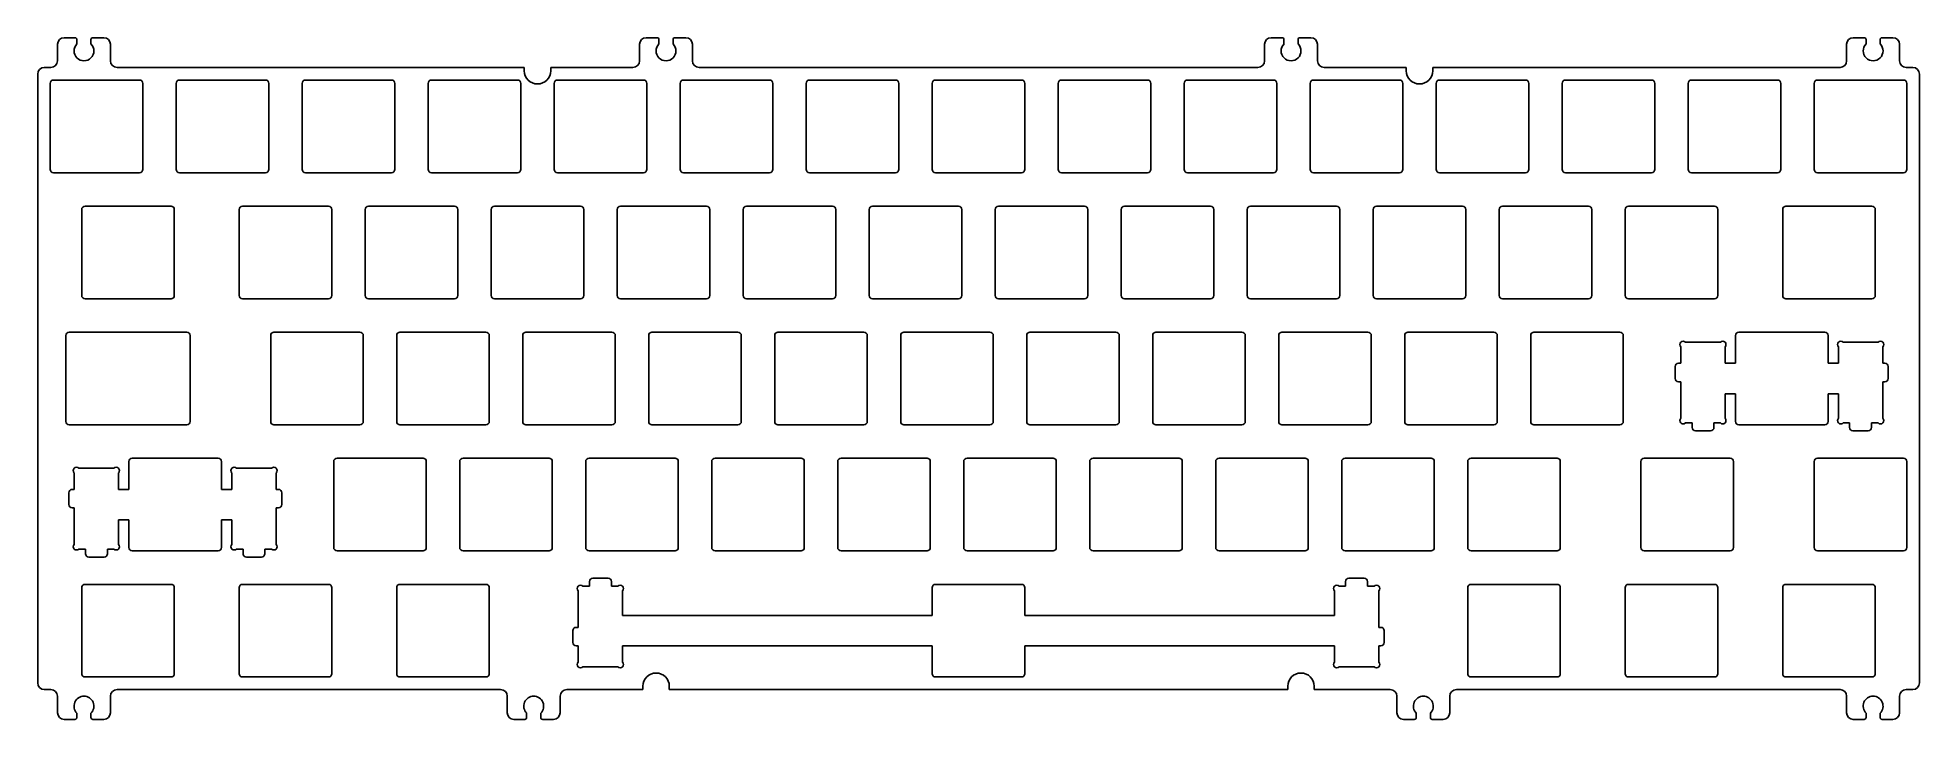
# Model space of a CAD drawing. Header units: millimetres. Extents: x 2647 to 2931, y 1844 to 1947.
import ezdxf

# ---------------------------------------------------------------- set-up
doc = ezdxf.new("R2010")
doc.units = ezdxf.units.MM

msp = doc.modelspace()

# ---------------------------------------------------------------- linework, layer by layer
for p, q in [((2652.14, 1946.81), (2650.51, 1946.81)), ((2652.44, 1945.87), (2652.44, 1946.51)), ((2654.57, 1946.51), (2654.57, 1945.87)), ((2656.51, 1946.81), (2654.87, 1946.81)), ((2740.14, 1946.81), (2738.51, 1946.81)), ((2740.44, 1945.87), (2740.44, 1946.51)), ((2742.57, 1946.51), (2742.57, 1945.87)), ((2744.51, 1946.81), (2742.87, 1946.81)), ((2834.64, 1946.81), (2833.01, 1946.81)), ((2834.94, 1945.87), (2834.94, 1946.51)), ((2837.07, 1946.51), (2837.07, 1945.87)), ((2839.01, 1946.81), (2837.37, 1946.81)), ((2922.64, 1946.81), (2921.01, 1946.81)), ((2922.94, 1945.87), (2922.94, 1946.51)), ((2925.07, 1946.51), (2925.07, 1945.87)), ((2927.01, 1946.81), (2925.37, 1946.81)), ((2649.51, 1945.81), (2649.51, 1943.31)), ((2657.51, 1943.31), (2657.51, 1945.81)), ((2737.51, 1945.81), (2737.51, 1943.31)), ((2745.51, 1943.31), (2745.51, 1945.81)), ((2832.01, 1945.81), (2832.01, 1943.31)), ((2840.01, 1943.31), (2840.01, 1945.81)), ((2920.01, 1945.81), (2920.01, 1943.31)), ((2928.01, 1943.31), (2928.01, 1945.81)), ((2646.51, 1941.31), (2646.51, 1849.31)), ((2648.51, 1942.31), (2647.51, 1942.31)), ((2648.91, 1940.41), (2661.91, 1940.41)), ((2658.51, 1942.31), (2720.08, 1942.31)), ((2667.96, 1940.41), (2680.96, 1940.41)), ((2687.01, 1940.41), (2700.01, 1940.41)), ((2706.06, 1940.41), (2719.06, 1940.41)), ((2720.08, 1941.81), (2720.08, 1942.31)), ((2724.08, 1941.81), (2724.08, 1942.31)), ((2724.08, 1942.31), (2736.51, 1942.31)), ((2725.11, 1940.41), (2738.11, 1940.41)), ((2744.16, 1940.41), (2757.16, 1940.41)), ((2831.01, 1942.31), (2746.51, 1942.31)), ((2763.21, 1940.41), (2776.21, 1940.41)), ((2782.26, 1940.41), (2795.26, 1940.41)), ((2801.31, 1940.41), (2814.31, 1940.41)), ((2820.36, 1940.41), (2833.36, 1940.41)), ((2839.41, 1940.41), (2852.41, 1940.41)), ((2841.01, 1942.31), (2853.43, 1942.31)), ((2853.43, 1941.81), (2853.43, 1942.31)), ((2857.43, 1941.81), (2857.43, 1942.31)), ((2857.43, 1942.31), (2919.01, 1942.31)), ((2858.46, 1940.41), (2871.46, 1940.41)), ((2877.51, 1940.41), (2890.51, 1940.41)), ((2896.56, 1940.41), (2909.56, 1940.41)), ((2915.61, 1940.41), (2928.61, 1940.41)), ((2930.01, 1942.31), (2929.01, 1942.31)), ((2931.01, 1849.31), (2931.01, 1941.31)), ((2648.41, 1926.91), (2648.41, 1939.91)), ((2662.41, 1939.91), (2662.41, 1926.91)), ((2667.46, 1926.91), (2667.46, 1939.91)), ((2681.46, 1939.91), (2681.46, 1926.91)), ((2686.51, 1926.91), (2686.51, 1939.91)), ((2700.51, 1939.91), (2700.51, 1926.91)), ((2705.56, 1926.91), (2705.56, 1939.91)), ((2719.56, 1939.91), (2719.56, 1926.91)), ((2724.61, 1926.91), (2724.61, 1939.91)), ((2738.61, 1939.91), (2738.61, 1926.91)), ((2743.66, 1926.91), (2743.66, 1939.91)), ((2757.66, 1939.91), (2757.66, 1926.91)), ((2762.71, 1926.91), (2762.71, 1939.91)), ((2776.71, 1939.91), (2776.71, 1926.91)), ((2781.76, 1926.91), (2781.76, 1939.91)), ((2795.76, 1939.91), (2795.76, 1926.91)), ((2800.81, 1926.91), (2800.81, 1939.91)), ((2814.81, 1939.91), (2814.81, 1926.91)), ((2819.86, 1926.91), (2819.86, 1939.91)), ((2833.86, 1939.91), (2833.86, 1926.91)), ((2838.91, 1926.91), (2838.91, 1939.91)), ((2852.91, 1939.91), (2852.91, 1926.91)), ((2857.96, 1926.91), (2857.96, 1939.91)), ((2871.96, 1939.91), (2871.96, 1926.91)), ((2877.01, 1926.91), (2877.01, 1939.91)), ((2891.01, 1939.91), (2891.01, 1926.91)), ((2896.06, 1926.91), (2896.06, 1939.91)), ((2910.06, 1939.91), (2910.06, 1926.91)), ((2915.11, 1926.91), (2915.11, 1939.91)), ((2929.11, 1939.91), (2929.11, 1926.91)), ((2661.91, 1926.41), (2648.91, 1926.41)), ((2680.96, 1926.41), (2667.96, 1926.41)), ((2700.01, 1926.41), (2687.01, 1926.41)), ((2719.06, 1926.41), (2706.06, 1926.41)), ((2738.11, 1926.41), (2725.11, 1926.41)), ((2757.16, 1926.41), (2744.16, 1926.41)), ((2776.21, 1926.41), (2763.21, 1926.41)), ((2795.26, 1926.41), (2782.26, 1926.41)), ((2814.31, 1926.41), (2801.31, 1926.41)), ((2833.36, 1926.41), (2820.36, 1926.41)), ((2852.41, 1926.41), (2839.41, 1926.41)), ((2871.46, 1926.41), (2858.46, 1926.41)), ((2890.51, 1926.41), (2877.51, 1926.41)), ((2909.56, 1926.41), (2896.56, 1926.41)), ((2928.61, 1926.41), (2915.61, 1926.41)), ((2653.17, 1907.86), (2653.17, 1920.86)), ((2653.67, 1921.36), (2666.67, 1921.36)), ((2667.17, 1920.86), (2667.17, 1907.86)), ((2676.98, 1907.86), (2676.98, 1920.86)), ((2677.48, 1921.36), (2690.48, 1921.36)), ((2690.98, 1920.86), (2690.98, 1907.86)), ((2696.03, 1907.86), (2696.03, 1920.86)), ((2696.53, 1921.36), (2709.53, 1921.36)), ((2710.03, 1920.86), (2710.03, 1907.86)), ((2715.08, 1907.86), (2715.08, 1920.86)), ((2715.58, 1921.36), (2728.58, 1921.36)), ((2729.08, 1920.86), (2729.08, 1907.86)), ((2734.13, 1907.86), (2734.13, 1920.86)), ((2734.63, 1921.36), (2747.63, 1921.36)), ((2748.13, 1920.86), (2748.13, 1907.86)), ((2753.18, 1907.86), (2753.18, 1920.86)), ((2753.68, 1921.36), (2766.68, 1921.36)), ((2767.18, 1920.86), (2767.18, 1907.86)), ((2772.23, 1907.86), (2772.23, 1920.86)), ((2772.73, 1921.36), (2785.73, 1921.36)), ((2786.23, 1920.86), (2786.23, 1907.86)), ((2791.28, 1907.86), (2791.28, 1920.86)), ((2791.78, 1921.36), (2804.78, 1921.36)), ((2805.28, 1920.86), (2805.28, 1907.86)), ((2810.33, 1907.86), (2810.33, 1920.86)), ((2810.83, 1921.36), (2823.83, 1921.36)), ((2824.33, 1920.86), (2824.33, 1907.86)), ((2829.38, 1907.86), (2829.38, 1920.86)), ((2829.88, 1921.36), (2842.88, 1921.36)), ((2843.38, 1920.86), (2843.38, 1907.86)), ((2848.43, 1907.86), (2848.43, 1920.86)), ((2848.93, 1921.36), (2861.93, 1921.36)), ((2862.43, 1920.86), (2862.43, 1907.86)), ((2867.48, 1907.86), (2867.48, 1920.86)), ((2867.98, 1921.36), (2880.98, 1921.36)), ((2881.48, 1920.86), (2881.48, 1907.86)), ((2886.53, 1907.86), (2886.53, 1920.86)), ((2887.03, 1921.36), (2900.03, 1921.36)), ((2900.53, 1920.86), (2900.53, 1907.86)), ((2910.34, 1907.86), (2910.34, 1920.86)), ((2910.84, 1921.36), (2923.84, 1921.36)), ((2924.34, 1920.86), (2924.34, 1907.86)), ((2666.67, 1907.36), (2653.67, 1907.36)), ((2690.48, 1907.36), (2677.48, 1907.36)), ((2709.53, 1907.36), (2696.53, 1907.36)), ((2728.58, 1907.36), (2715.58, 1907.36)), ((2747.63, 1907.36), (2734.63, 1907.36)), ((2766.68, 1907.36), (2753.68, 1907.36)), ((2785.73, 1907.36), (2772.73, 1907.36)), ((2804.78, 1907.36), (2791.78, 1907.36)), ((2823.83, 1907.36), (2810.83, 1907.36)), ((2842.88, 1907.36), (2829.88, 1907.36)), ((2861.93, 1907.36), (2848.93, 1907.36)), ((2880.98, 1907.36), (2867.98, 1907.36)), ((2900.03, 1907.36), (2887.03, 1907.36)), ((2923.84, 1907.36), (2910.84, 1907.36)), ((2650.79, 1888.81), (2650.79, 1901.81)), ((2651.29, 1902.31), (2669.05, 1902.31)), ((2669.55, 1901.81), (2669.55, 1888.81)), ((2681.74, 1888.81), (2681.74, 1901.81)), ((2682.24, 1902.31), (2695.24, 1902.31)), ((2695.74, 1901.81), (2695.74, 1888.81)), ((2700.79, 1888.81), (2700.79, 1901.81)), ((2701.29, 1902.31), (2714.29, 1902.31)), ((2714.79, 1901.81), (2714.79, 1888.81)), ((2719.84, 1888.81), (2719.84, 1901.81)), ((2720.34, 1902.31), (2733.34, 1902.31)), ((2733.84, 1901.81), (2733.84, 1888.81)), ((2738.89, 1888.81), (2738.89, 1901.81)), ((2739.39, 1902.31), (2752.39, 1902.31)), ((2752.89, 1901.81), (2752.89, 1888.81)), ((2757.94, 1888.81), (2757.94, 1901.81)), ((2758.44, 1902.31), (2771.44, 1902.31)), ((2771.94, 1901.81), (2771.94, 1888.81)), ((2776.99, 1888.81), (2776.99, 1901.81)), ((2777.49, 1902.31), (2790.49, 1902.31)), ((2790.99, 1901.81), (2790.99, 1888.81)), ((2796.04, 1888.81), (2796.04, 1901.81)), ((2796.54, 1902.31), (2809.54, 1902.31)), ((2810.04, 1901.81), (2810.04, 1888.81)), ((2815.09, 1888.81), (2815.09, 1901.81)), ((2815.59, 1902.31), (2828.59, 1902.31)), ((2829.09, 1901.81), (2829.09, 1888.81)), ((2834.14, 1888.81), (2834.14, 1901.81)), ((2834.64, 1902.31), (2847.64, 1902.31)), ((2848.14, 1901.81), (2848.14, 1888.81)), ((2853.19, 1888.81), (2853.19, 1901.81)), ((2853.69, 1902.31), (2866.69, 1902.31)), ((2867.19, 1901.81), (2867.19, 1888.81)), ((2872.24, 1888.81), (2872.24, 1901.81)), ((2872.74, 1902.31), (2885.74, 1902.31)), ((2886.24, 1901.81), (2886.24, 1888.81)), ((2895.63, 1900.79), (2900.92, 1900.79)), ((2903.2, 1897.61), (2903.2, 1901.81)), ((2903.7, 1902.31), (2916.7, 1902.31)), ((2917.2, 1901.81), (2917.2, 1897.61)), ((2919.48, 1900.79), (2924.77, 1900.79)), ((2894.92, 1897.61), (2894.92, 1900.08)), ((2901.62, 1900.08), (2901.62, 1897.61)), ((2918.77, 1897.61), (2918.77, 1900.08)), ((2925.47, 1900.08), (2925.47, 1897.61)), ((2894.1, 1895.31), (2894.1, 1897.11)), ((2894.6, 1897.61), (2894.92, 1897.61)), ((2894.92, 1894.81), (2894.6, 1894.81)), ((2894.92, 1889.3), (2894.92, 1894.81)), ((2901.62, 1897.61), (2903.2, 1897.61)), ((2917.2, 1897.61), (2918.77, 1897.61)), ((2925.47, 1897.61), (2925.8, 1897.61)), ((2925.8, 1894.81), (2925.47, 1894.81)), ((2925.47, 1894.81), (2925.47, 1889.3)), ((2926.3, 1897.11), (2926.3, 1895.31)), ((2903.2, 1893.01), (2901.62, 1893.01)), ((2901.62, 1893.01), (2901.62, 1889.3)), ((2903.2, 1888.81), (2903.2, 1893.01)), ((2918.77, 1893.01), (2917.2, 1893.01)), ((2917.2, 1893.01), (2917.2, 1888.81)), ((2918.77, 1889.3), (2918.77, 1893.01)), ((2669.05, 1888.31), (2651.29, 1888.31)), ((2695.24, 1888.31), (2682.24, 1888.31)), ((2714.29, 1888.31), (2701.29, 1888.31)), ((2733.34, 1888.31), (2720.34, 1888.31)), ((2752.39, 1888.31), (2739.39, 1888.31)), ((2771.44, 1888.31), (2758.44, 1888.31)), ((2790.49, 1888.31), (2777.49, 1888.31)), ((2809.54, 1888.31), (2796.54, 1888.31)), ((2828.59, 1888.31), (2815.59, 1888.31)), ((2847.64, 1888.31), (2834.64, 1888.31)), ((2866.69, 1888.31), (2853.69, 1888.31)), ((2885.74, 1888.31), (2872.74, 1888.31)), ((2896.65, 1888.59), (2895.63, 1888.59)), ((2896.65, 1887.89), (2896.65, 1888.59)), ((2899.45, 1887.39), (2897.15, 1887.39)), ((2900.92, 1888.59), (2899.95, 1888.59)), ((2899.95, 1888.59), (2899.95, 1887.89)), ((2916.7, 1888.31), (2903.7, 1888.31)), ((2920.45, 1888.59), (2919.48, 1888.59)), ((2920.45, 1887.89), (2920.45, 1888.59)), ((2923.25, 1887.39), (2920.95, 1887.39)), ((2924.77, 1888.59), (2923.75, 1888.59)), ((2923.75, 1888.59), (2923.75, 1887.89)), ((2652.04, 1878.56), (2652.04, 1881.03)), ((2652.74, 1881.74), (2658.03, 1881.74)), ((2658.74, 1881.03), (2658.74, 1878.56)), ((2660.31, 1878.56), (2660.31, 1882.76)), ((2660.81, 1883.26), (2673.81, 1883.26)), ((2674.31, 1882.76), (2674.31, 1878.56)), ((2675.89, 1878.56), (2675.89, 1881.03)), ((2676.59, 1881.74), (2681.88, 1881.74)), ((2682.59, 1881.03), (2682.59, 1878.56)), ((2691.27, 1869.76), (2691.27, 1882.76)), ((2691.77, 1883.26), (2704.77, 1883.26)), ((2705.27, 1882.76), (2705.27, 1869.76)), ((2710.32, 1869.76), (2710.32, 1882.76)), ((2710.82, 1883.26), (2723.82, 1883.26)), ((2724.32, 1882.76), (2724.32, 1869.76)), ((2729.37, 1869.76), (2729.37, 1882.76)), ((2729.87, 1883.26), (2742.87, 1883.26)), ((2743.37, 1882.76), (2743.37, 1869.76)), ((2748.42, 1869.76), (2748.42, 1882.76)), ((2748.92, 1883.26), (2761.92, 1883.26)), ((2762.42, 1882.76), (2762.42, 1869.76)), ((2767.47, 1869.76), (2767.47, 1882.76)), ((2767.97, 1883.26), (2780.97, 1883.26)), ((2781.47, 1882.76), (2781.47, 1869.76)), ((2786.52, 1869.76), (2786.52, 1882.76)), ((2787.02, 1883.26), (2800.02, 1883.26)), ((2800.52, 1882.76), (2800.52, 1869.76)), ((2805.57, 1869.76), (2805.57, 1882.76)), ((2806.07, 1883.26), (2819.07, 1883.26)), ((2819.57, 1882.76), (2819.57, 1869.76)), ((2824.62, 1869.76), (2824.62, 1882.76)), ((2825.12, 1883.26), (2838.12, 1883.26)), ((2838.62, 1882.76), (2838.62, 1869.76)), ((2843.67, 1869.76), (2843.67, 1882.76)), ((2844.17, 1883.26), (2857.17, 1883.26)), ((2857.67, 1882.76), (2857.67, 1869.76)), ((2862.72, 1869.76), (2862.72, 1882.76)), ((2863.22, 1883.26), (2876.22, 1883.26)), ((2876.72, 1882.76), (2876.72, 1869.76)), ((2888.91, 1869.76), (2888.91, 1882.76)), ((2889.41, 1883.26), (2902.41, 1883.26)), ((2902.91, 1882.76), (2902.91, 1869.76)), ((2915.11, 1869.76), (2915.11, 1882.76)), ((2915.61, 1883.26), (2928.61, 1883.26)), ((2929.11, 1882.76), (2929.11, 1869.76)), ((2651.21, 1876.26), (2651.21, 1878.06)), ((2651.71, 1878.56), (2652.04, 1878.56)), ((2658.74, 1878.56), (2660.31, 1878.56)), ((2674.31, 1878.56), (2675.89, 1878.56)), ((2682.59, 1878.56), (2682.91, 1878.56)), ((2683.41, 1878.06), (2683.41, 1876.26)), ((2652.04, 1875.76), (2651.71, 1875.76)), ((2652.04, 1870.25), (2652.04, 1875.76)), ((2682.91, 1875.76), (2682.59, 1875.76)), ((2682.59, 1875.76), (2682.59, 1870.25)), ((2660.31, 1873.96), (2658.74, 1873.96)), ((2658.74, 1873.96), (2658.74, 1870.25)), ((2660.31, 1869.76), (2660.31, 1873.96)), ((2675.89, 1873.96), (2674.31, 1873.96)), ((2674.31, 1873.96), (2674.31, 1869.76)), ((2675.89, 1870.25), (2675.89, 1873.96)), ((2653.76, 1869.54), (2652.74, 1869.54)), ((2653.76, 1868.84), (2653.76, 1869.54)), ((2658.03, 1869.54), (2657.06, 1869.54)), ((2657.06, 1869.54), (2657.06, 1868.84)), ((2673.81, 1869.26), (2660.81, 1869.26)), ((2677.56, 1869.54), (2676.59, 1869.54)), ((2677.56, 1868.84), (2677.56, 1869.54)), ((2681.88, 1869.54), (2680.86, 1869.54)), ((2680.86, 1869.54), (2680.86, 1868.84)), ((2704.77, 1869.26), (2691.77, 1869.26)), ((2723.82, 1869.26), (2710.82, 1869.26)), ((2742.87, 1869.26), (2729.87, 1869.26)), ((2761.92, 1869.26), (2748.92, 1869.26)), ((2780.97, 1869.26), (2767.97, 1869.26)), ((2800.02, 1869.26), (2787.02, 1869.26)), ((2819.07, 1869.26), (2806.07, 1869.26)), ((2838.12, 1869.26), (2825.12, 1869.26)), ((2857.17, 1869.26), (2844.17, 1869.26)), ((2876.22, 1869.26), (2863.22, 1869.26)), ((2902.41, 1869.26), (2889.41, 1869.26)), ((2928.61, 1869.26), (2915.61, 1869.26)), ((2656.56, 1868.34), (2654.26, 1868.34)), ((2680.36, 1868.34), (2678.06, 1868.34)), ((2653.17, 1850.71), (2653.17, 1863.71)), ((2653.67, 1864.21), (2666.67, 1864.21)), ((2667.17, 1863.71), (2667.17, 1850.71)), ((2676.98, 1850.71), (2676.98, 1863.71)), ((2677.48, 1864.21), (2690.48, 1864.21)), ((2690.98, 1863.71), (2690.98, 1850.71)), ((2700.79, 1850.71), (2700.79, 1863.71)), ((2701.29, 1864.21), (2714.29, 1864.21)), ((2714.79, 1863.71), (2714.79, 1850.71)), ((2728.94, 1863.93), (2729.96, 1863.93)), ((2729.96, 1863.93), (2729.96, 1864.63)), ((2730.46, 1865.13), (2732.76, 1865.13)), ((2733.26, 1864.63), (2733.26, 1863.93)), ((2733.26, 1863.93), (2734.22, 1863.93)), ((2781.76, 1863.71), (2781.76, 1859.51)), ((2782.26, 1864.21), (2795.26, 1864.21)), ((2795.76, 1863.71), (2795.76, 1859.51)), ((2844.25, 1863.93), (2843.29, 1863.93)), ((2844.25, 1864.63), (2844.25, 1863.93)), ((2847.05, 1865.13), (2844.75, 1865.13)), ((2847.55, 1863.93), (2847.55, 1864.63)), ((2848.57, 1863.93), (2847.55, 1863.93)), ((2862.72, 1850.71), (2862.72, 1863.71)), ((2863.22, 1864.21), (2876.22, 1864.21)), ((2876.72, 1863.71), (2876.72, 1850.71)), ((2886.53, 1850.71), (2886.53, 1863.71)), ((2887.03, 1864.21), (2900.03, 1864.21)), ((2900.53, 1863.71), (2900.53, 1850.71)), ((2910.34, 1850.71), (2910.34, 1863.71)), ((2910.84, 1864.21), (2923.84, 1864.21)), ((2924.34, 1863.71), (2924.34, 1850.71)), ((2728.23, 1857.71), (2728.23, 1863.22)), ((2734.93, 1863.22), (2734.93, 1859.51)), ((2842.58, 1863.22), (2842.58, 1859.51)), ((2849.28, 1857.71), (2849.28, 1863.22)), ((2734.93, 1859.51), (2781.76, 1859.51)), ((2842.58, 1859.51), (2795.76, 1859.51)), ((2727.41, 1855.41), (2727.41, 1857.21)), ((2727.91, 1857.71), (2728.23, 1857.71)), ((2849.6, 1857.71), (2849.28, 1857.71)), ((2850.1, 1855.41), (2850.1, 1857.21)), ((2728.23, 1854.91), (2727.91, 1854.91)), ((2728.23, 1852.44), (2728.23, 1854.91)), ((2734.93, 1854.91), (2734.93, 1852.44)), ((2734.93, 1854.91), (2781.76, 1854.91)), ((2781.76, 1850.71), (2781.76, 1854.91)), ((2842.58, 1854.91), (2795.76, 1854.91)), ((2795.76, 1850.71), (2795.76, 1854.91)), ((2842.58, 1854.91), (2842.58, 1852.44)), ((2849.28, 1852.44), (2849.28, 1854.91)), ((2849.28, 1854.91), (2849.6, 1854.91)), ((2666.67, 1850.21), (2653.67, 1850.21)), ((2690.48, 1850.21), (2677.48, 1850.21)), ((2714.29, 1850.21), (2701.29, 1850.21)), ((2734.22, 1851.73), (2728.94, 1851.73)), ((2795.26, 1850.21), (2782.26, 1850.21)), ((2843.29, 1851.73), (2848.57, 1851.73)), ((2876.22, 1850.21), (2863.22, 1850.21)), ((2900.03, 1850.21), (2887.03, 1850.21)), ((2923.84, 1850.21), (2910.84, 1850.21)), ((2647.51, 1848.31), (2648.51, 1848.31)), ((2649.51, 1847.31), (2649.51, 1844.81)), ((2657.51, 1844.81), (2657.51, 1847.31)), ((2658.51, 1848.31), (2716.51, 1848.31)), ((2717.51, 1847.31), (2717.51, 1844.81)), ((2725.51, 1844.81), (2725.51, 1847.31)), ((2726.51, 1848.31), (2738.01, 1848.31)), ((2738.01, 1848.81), (2738.01, 1848.31)), ((2742.01, 1848.81), (2742.01, 1848.31)), ((2742.01, 1848.31), (2835.51, 1848.31)), ((2835.51, 1848.81), (2835.51, 1848.31)), ((2839.51, 1848.81), (2839.51, 1848.31)), ((2839.51, 1848.31), (2851.01, 1848.31)), ((2852.01, 1847.31), (2852.01, 1844.81)), ((2860.01, 1844.81), (2860.01, 1847.31)), ((2861.01, 1848.31), (2919.01, 1848.31)), ((2920.01, 1847.31), (2920.01, 1844.81)), ((2928.01, 1844.81), (2928.01, 1847.31)), ((2929.01, 1848.31), (2930.01, 1848.31)), ((2650.51, 1843.81), (2652.14, 1843.81)), ((2652.44, 1844.11), (2652.44, 1844.75)), ((2654.57, 1844.75), (2654.57, 1844.11)), ((2654.87, 1843.81), (2656.51, 1843.81)), ((2718.51, 1843.81), (2720.14, 1843.81)), ((2720.44, 1844.11), (2720.44, 1844.75)), ((2722.57, 1844.75), (2722.57, 1844.11)), ((2722.87, 1843.81), (2724.51, 1843.81)), ((2853.01, 1843.81), (2854.64, 1843.81)), ((2854.94, 1844.11), (2854.94, 1844.75)), ((2857.07, 1844.75), (2857.07, 1844.11)), ((2857.37, 1843.81), (2859.01, 1843.81)), ((2921.01, 1843.81), (2922.64, 1843.81)), ((2922.94, 1844.11), (2922.94, 1844.75)), ((2925.07, 1844.75), (2925.07, 1844.11)), ((2925.37, 1843.81), (2927.01, 1843.81))]:
    msp.add_line(p, q)
for centre, radius, start, end in [((2650.51, 1945.81), 1, 90, 180), ((2652.14, 1946.51), 0.3, 0, 90), ((2654.87, 1946.51), 0.3, 90, 180), ((2656.51, 1945.81), 1, 0, 90), ((2738.51, 1945.81), 1, 90, 180), ((2740.14, 1946.51), 0.3, 0, 90), ((2742.87, 1946.51), 0.3, 90, 180), ((2744.51, 1945.81), 1, 0, 90), ((2833.01, 1945.81), 1, 90, 180), ((2834.64, 1946.51), 0.3, 0, 90), ((2837.37, 1946.51), 0.3, 90, 180), ((2839.01, 1945.81), 1, 0, 90), ((2921.01, 1945.81), 1, 90, 180), ((2922.64, 1946.51), 0.3, 0, 90), ((2925.37, 1946.51), 0.3, 90, 180), ((2927.01, 1945.81), 1, 0, 90), ((2648.51, 1943.31), 1, 270, 0), ((2653.51, 1944.81), 1.5, 135, 45), ((2658.51, 1943.31), 1, 180, 270), ((2736.51, 1943.31), 1, 270, 0), ((2741.51, 1944.81), 1.5, 135, 45), ((2746.51, 1943.31), 1, 180, 270), ((2831.01, 1943.31), 1, 270, 0), ((2836.01, 1944.81), 1.5, 135, 45), ((2841.01, 1943.31), 1, 180, 270), ((2919.01, 1943.31), 1, 270, 0), ((2924.01, 1944.81), 1.5, 135, 45), ((2929.01, 1943.31), 1, 180, 270), ((2647.51, 1941.31), 1, 90, 180), ((2648.91, 1939.91), 0.5, 90, 180), ((2661.91, 1939.91), 0.5, 0, 90), ((2667.96, 1939.91), 0.5, 90, 180), ((2680.96, 1939.91), 0.5, 0, 90), ((2687.01, 1939.91), 0.5, 90, 180), ((2700.01, 1939.91), 0.5, 0, 90), ((2706.06, 1939.91), 0.5, 90, 180), ((2719.06, 1939.91), 0.5, 0, 90), ((2722.08, 1941.81), 2, 180, 0), ((2725.11, 1939.91), 0.5, 90, 180), ((2738.11, 1939.91), 0.5, 0, 90), ((2744.16, 1939.91), 0.5, 90, 180), ((2757.16, 1939.91), 0.5, 0, 90), ((2763.21, 1939.91), 0.5, 90, 180), ((2776.21, 1939.91), 0.5, 0, 90), ((2782.26, 1939.91), 0.5, 90, 180), ((2795.26, 1939.91), 0.5, 0, 90), ((2801.31, 1939.91), 0.5, 90, 180), ((2814.31, 1939.91), 0.5, 0, 90), ((2820.36, 1939.91), 0.5, 90, 180), ((2833.36, 1939.91), 0.5, 0, 90), ((2839.41, 1939.91), 0.5, 90, 180), ((2852.41, 1939.91), 0.5, 0, 90), ((2855.43, 1941.81), 2, 180, 0), ((2858.46, 1939.91), 0.5, 90, 180), ((2871.46, 1939.91), 0.5, 0, 90), ((2877.51, 1939.91), 0.5, 90, 180), ((2890.51, 1939.91), 0.5, 0, 90), ((2896.56, 1939.91), 0.5, 90, 180), ((2909.56, 1939.91), 0.5, 0, 90), ((2915.61, 1939.91), 0.5, 90, 180), ((2928.61, 1939.91), 0.5, 0, 90), ((2930.01, 1941.31), 1, 0, 90), ((2648.91, 1926.91), 0.5, 180, 270), ((2661.91, 1926.91), 0.5, 270, 0), ((2667.96, 1926.91), 0.5, 180, 270), ((2680.96, 1926.91), 0.5, 270, 0), ((2687.01, 1926.91), 0.5, 180, 270), ((2700.01, 1926.91), 0.5, 270, 0), ((2706.06, 1926.91), 0.5, 180, 270), ((2719.06, 1926.91), 0.5, 270, 0), ((2725.11, 1926.91), 0.5, 180, 270), ((2738.11, 1926.91), 0.5, 270, 0), ((2744.16, 1926.91), 0.5, 180, 270), ((2757.16, 1926.91), 0.5, 270, 0), ((2763.21, 1926.91), 0.5, 180, 270), ((2776.21, 1926.91), 0.5, 270, 0), ((2782.26, 1926.91), 0.5, 180, 270), ((2795.26, 1926.91), 0.5, 270, 0), ((2801.31, 1926.91), 0.5, 180, 270), ((2814.31, 1926.91), 0.5, 270, 0), ((2820.36, 1926.91), 0.5, 180, 270), ((2833.36, 1926.91), 0.5, 270, 0), ((2839.41, 1926.91), 0.5, 180, 270), ((2852.41, 1926.91), 0.5, 270, 0), ((2858.46, 1926.91), 0.5, 180, 270), ((2871.46, 1926.91), 0.5, 270, 0), ((2877.51, 1926.91), 0.5, 180, 270), ((2890.51, 1926.91), 0.5, 270, 0), ((2896.56, 1926.91), 0.5, 180, 270), ((2909.56, 1926.91), 0.5, 270, 0), ((2915.61, 1926.91), 0.5, 180, 270), ((2928.61, 1926.91), 0.5, 270, 0), ((2653.67, 1920.86), 0.5, 90, 180), ((2666.67, 1920.86), 0.5, 0, 90), ((2677.48, 1920.86), 0.5, 90, 180), ((2690.48, 1920.86), 0.5, 0, 90), ((2696.53, 1920.86), 0.5, 90, 180), ((2709.53, 1920.86), 0.5, 0, 90), ((2715.58, 1920.86), 0.5, 90, 180), ((2728.58, 1920.86), 0.5, 0, 90), ((2734.63, 1920.86), 0.5, 90, 180), ((2747.63, 1920.86), 0.5, 0, 90), ((2753.68, 1920.86), 0.5, 90, 180), ((2766.68, 1920.86), 0.5, 0, 90), ((2772.73, 1920.86), 0.5, 90, 180), ((2785.73, 1920.86), 0.5, 0, 90), ((2791.78, 1920.86), 0.5, 90, 180), ((2804.78, 1920.86), 0.5, 0, 90), ((2810.83, 1920.86), 0.5, 90, 180), ((2823.83, 1920.86), 0.5, 0, 90), ((2829.88, 1920.86), 0.5, 90, 180), ((2842.88, 1920.86), 0.5, 0, 90), ((2848.93, 1920.86), 0.5, 90, 180), ((2861.93, 1920.86), 0.5, 0, 90), ((2867.98, 1920.86), 0.5, 90, 180), ((2880.98, 1920.86), 0.5, 0, 90), ((2887.03, 1920.86), 0.5, 90, 180), ((2900.03, 1920.86), 0.5, 0, 90), ((2910.84, 1920.86), 0.5, 90, 180), ((2923.84, 1920.86), 0.5, 0, 90), ((2653.67, 1907.86), 0.5, 180, 270), ((2666.67, 1907.86), 0.5, 270, 0), ((2677.48, 1907.86), 0.5, 180, 270), ((2690.48, 1907.86), 0.5, 270, 0), ((2696.53, 1907.86), 0.5, 180, 270), ((2709.53, 1907.86), 0.5, 270, 0), ((2715.58, 1907.86), 0.5, 180, 270), ((2728.58, 1907.86), 0.5, 270, 0), ((2734.63, 1907.86), 0.5, 180, 270), ((2747.63, 1907.86), 0.5, 270, 0), ((2753.68, 1907.86), 0.5, 180, 270), ((2766.68, 1907.86), 0.5, 270, 0), ((2772.73, 1907.86), 0.5, 180, 270), ((2785.73, 1907.86), 0.5, 270, 0), ((2791.78, 1907.86), 0.5, 180, 270), ((2804.78, 1907.86), 0.5, 270, 0), ((2810.83, 1907.86), 0.5, 180, 270), ((2823.83, 1907.86), 0.5, 270, 0), ((2829.88, 1907.86), 0.5, 180, 270), ((2842.88, 1907.86), 0.5, 270, 0), ((2848.93, 1907.86), 0.5, 180, 270), ((2861.93, 1907.86), 0.5, 270, 0), ((2867.98, 1907.86), 0.5, 180, 270), ((2880.98, 1907.86), 0.5, 270, 0), ((2887.03, 1907.86), 0.5, 180, 270), ((2900.03, 1907.86), 0.5, 270, 0), ((2910.84, 1907.86), 0.5, 180, 270), ((2923.84, 1907.86), 0.5, 270, 0), ((2651.29, 1901.81), 0.5, 90, 180), ((2669.05, 1901.81), 0.5, 0, 90), ((2682.24, 1901.81), 0.5, 90, 180), ((2695.24, 1901.81), 0.5, 0, 90), ((2701.29, 1901.81), 0.5, 90, 180), ((2714.29, 1901.81), 0.5, 0, 90), ((2720.34, 1901.81), 0.5, 90, 180), ((2733.34, 1901.81), 0.5, 0, 90), ((2739.39, 1901.81), 0.5, 90, 180), ((2752.39, 1901.81), 0.5, 0, 90), ((2758.44, 1901.81), 0.5, 90, 180), ((2771.44, 1901.81), 0.5, 0, 90), ((2777.49, 1901.81), 0.5, 90, 180), ((2790.49, 1901.81), 0.5, 0, 90), ((2796.54, 1901.81), 0.5, 90, 180), ((2809.54, 1901.81), 0.5, 0, 90), ((2815.59, 1901.81), 0.5, 90, 180), ((2828.59, 1901.81), 0.5, 0, 90), ((2834.64, 1901.81), 0.5, 90, 180), ((2847.64, 1901.81), 0.5, 0, 90), ((2853.69, 1901.81), 0.5, 90, 180), ((2866.69, 1901.81), 0.5, 0, 90), ((2872.74, 1901.81), 0.5, 90, 180), ((2885.74, 1901.81), 0.5, 0, 90), ((2895.28, 1900.44), 0.5, 45, 225), ((2901.27, 1900.44), 0.5, 315.0016, 135), ((2903.7, 1901.81), 0.5, 90, 180), ((2916.7, 1901.81), 0.5, 0, 90), ((2919.13, 1900.44), 0.5, 45, 224.9984), ((2925.12, 1900.44), 0.5, 315, 135), ((2894.6, 1897.11), 0.5, 90, 180), ((2894.6, 1895.31), 0.5, 180, 270), ((2925.8, 1897.11), 0.5, 360, 90), ((2925.8, 1895.31), 0.5, 270, 360), ((2895.28, 1888.95), 0.5, 135, 315), ((2901.27, 1888.95), 0.5, 225, 45), ((2919.13, 1888.95), 0.5, 135, 315), ((2925.12, 1888.95), 0.5, 225, 45), ((2651.29, 1888.81), 0.5, 180, 270), ((2669.05, 1888.81), 0.5, 270, 0), ((2682.24, 1888.81), 0.5, 180, 270), ((2695.24, 1888.81), 0.5, 270, 0), ((2701.29, 1888.81), 0.5, 180, 270), ((2714.29, 1888.81), 0.5, 270, 0), ((2720.34, 1888.81), 0.5, 180, 270), ((2733.34, 1888.81), 0.5, 270, 0), ((2739.39, 1888.81), 0.5, 180, 270), ((2752.39, 1888.81), 0.5, 270, 0), ((2758.44, 1888.81), 0.5, 180, 270), ((2771.44, 1888.81), 0.5, 270, 0), ((2777.49, 1888.81), 0.5, 180, 270), ((2790.49, 1888.81), 0.5, 270, 0), ((2796.54, 1888.81), 0.5, 180, 270), ((2809.54, 1888.81), 0.5, 270, 0), ((2815.59, 1888.81), 0.5, 180, 270), ((2828.59, 1888.81), 0.5, 270, 0), ((2834.64, 1888.81), 0.5, 180, 270), ((2847.64, 1888.81), 0.5, 270, 0), ((2853.69, 1888.81), 0.5, 180, 270), ((2866.69, 1888.81), 0.5, 270, 0), ((2872.74, 1888.81), 0.5, 180, 270), ((2885.74, 1888.81), 0.5, 270, 0), ((2897.15, 1887.89), 0.5, 180, 270), ((2899.45, 1887.89), 0.5, 270, 0), ((2903.7, 1888.81), 0.5, 180, 270), ((2916.7, 1888.81), 0.5, 270, 0), ((2920.95, 1887.89), 0.5, 180, 270), ((2923.25, 1887.89), 0.5, 270, 0), ((2652.39, 1881.39), 0.5, 45, 225), ((2658.38, 1881.39), 0.5, 315.0016, 135), ((2660.81, 1882.76), 0.5, 90, 180), ((2673.81, 1882.76), 0.5, 0, 90), ((2676.24, 1881.39), 0.5, 45, 224.9984), ((2682.23, 1881.39), 0.5, 315, 135), ((2691.77, 1882.76), 0.5, 90, 180), ((2704.77, 1882.76), 0.5, 0, 90), ((2710.82, 1882.76), 0.5, 90, 180), ((2723.82, 1882.76), 0.5, 0, 90), ((2729.87, 1882.76), 0.5, 90, 180), ((2742.87, 1882.76), 0.5, 0, 90), ((2748.92, 1882.76), 0.5, 90, 180), ((2761.92, 1882.76), 0.5, 0, 90), ((2767.97, 1882.76), 0.5, 90, 180), ((2780.97, 1882.76), 0.5, 0, 90), ((2787.02, 1882.76), 0.5, 90, 180), ((2800.02, 1882.76), 0.5, 0, 90), ((2806.07, 1882.76), 0.5, 90, 180), ((2819.07, 1882.76), 0.5, 0, 90), ((2825.12, 1882.76), 0.5, 90, 180), ((2838.12, 1882.76), 0.5, 0, 90), ((2844.17, 1882.76), 0.5, 90, 180), ((2857.17, 1882.76), 0.5, 0, 90), ((2863.22, 1882.76), 0.5, 90, 180), ((2876.22, 1882.76), 0.5, 0, 90), ((2889.41, 1882.76), 0.5, 90, 180), ((2902.41, 1882.76), 0.5, 0, 90), ((2915.61, 1882.76), 0.5, 90, 180), ((2928.61, 1882.76), 0.5, 0, 90), ((2651.71, 1878.06), 0.5, 90, 180), ((2682.91, 1878.06), 0.5, 360, 90), ((2651.71, 1876.26), 0.5, 180, 270), ((2682.91, 1876.26), 0.5, 270, 360), ((2652.39, 1869.9), 0.5, 135, 315), ((2658.38, 1869.9), 0.5, 225, 45), ((2660.81, 1869.76), 0.5, 180, 270), ((2673.81, 1869.76), 0.5, 270, 0), ((2676.24, 1869.9), 0.5, 135, 315), ((2682.23, 1869.9), 0.5, 225, 45), ((2691.77, 1869.76), 0.5, 180, 270), ((2704.77, 1869.76), 0.5, 270, 0), ((2710.82, 1869.76), 0.5, 180, 270), ((2723.82, 1869.76), 0.5, 270, 0), ((2729.87, 1869.76), 0.5, 180, 270), ((2742.87, 1869.76), 0.5, 270, 0), ((2748.92, 1869.76), 0.5, 180, 270), ((2761.92, 1869.76), 0.5, 270, 0), ((2767.97, 1869.76), 0.5, 180, 270), ((2780.97, 1869.76), 0.5, 270, 0), ((2787.02, 1869.76), 0.5, 180, 270), ((2800.02, 1869.76), 0.5, 270, 0), ((2806.07, 1869.76), 0.5, 180, 270), ((2819.07, 1869.76), 0.5, 270, 0), ((2825.12, 1869.76), 0.5, 180, 270), ((2838.12, 1869.76), 0.5, 270, 0), ((2844.17, 1869.76), 0.5, 180, 270), ((2857.17, 1869.76), 0.5, 270, 0), ((2863.22, 1869.76), 0.5, 180, 270), ((2876.22, 1869.76), 0.5, 270, 0), ((2889.41, 1869.76), 0.5, 180, 270), ((2902.41, 1869.76), 0.5, 270, 0), ((2915.61, 1869.76), 0.5, 180, 270), ((2928.61, 1869.76), 0.5, 270, 0), ((2654.26, 1868.84), 0.5, 180, 270), ((2656.56, 1868.84), 0.5, 270, 0), ((2678.06, 1868.84), 0.5, 180, 270), ((2680.36, 1868.84), 0.5, 270, 0), ((2653.67, 1863.71), 0.5, 90, 180), ((2666.67, 1863.71), 0.5, 0, 90), ((2677.48, 1863.71), 0.5, 90, 180), ((2690.48, 1863.71), 0.5, 0, 90), ((2701.29, 1863.71), 0.5, 90, 180), ((2714.29, 1863.71), 0.5, 0, 90), ((2728.58, 1863.58), 0.5, 45, 225), ((2730.46, 1864.63), 0.5, 90, 180), ((2732.76, 1864.63), 0.5, 0, 90), ((2734.58, 1863.58), 0.5, 315, 135), ((2782.26, 1863.71), 0.5, 90, 180), ((2795.26, 1863.71), 0.5, 0, 90), ((2842.93, 1863.58), 0.5, 45, 225), ((2844.75, 1864.63), 0.5, 90, 180), ((2847.05, 1864.63), 0.5, 0, 90), ((2848.93, 1863.58), 0.5, 315, 135), ((2863.22, 1863.71), 0.5, 90, 180), ((2876.22, 1863.71), 0.5, 0, 90), ((2887.03, 1863.71), 0.5, 90, 180), ((2900.03, 1863.71), 0.5, 0, 90), ((2910.84, 1863.71), 0.5, 90, 180), ((2923.84, 1863.71), 0.5, 0, 90), ((2727.91, 1857.21), 0.5, 90, 180), ((2727.91, 1855.41), 0.5, 180, 270), ((2849.6, 1857.21), 0.5, 0, 90), ((2849.6, 1855.41), 0.5, 270, 0), ((2728.58, 1852.09), 0.5, 135, 315), ((2734.58, 1852.09), 0.5, 225, 44.9984), ((2842.93, 1852.09), 0.5, 135.0016, 315), ((2848.93, 1852.09), 0.5, 225, 45), ((2647.51, 1849.31), 1, 180, 270), ((2653.67, 1850.71), 0.5, 180, 270), ((2666.67, 1850.71), 0.5, 270, 0), ((2677.48, 1850.71), 0.5, 180, 270), ((2690.48, 1850.71), 0.5, 270, 0), ((2701.29, 1850.71), 0.5, 180, 270), ((2714.29, 1850.71), 0.5, 270, 0), ((2740.01, 1848.81), 2, 0, 180), ((2782.26, 1850.71), 0.5, 180, 270), ((2795.26, 1850.71), 0.5, 270, 360), ((2837.51, 1848.81), 2, 0, 180), ((2863.22, 1850.71), 0.5, 180, 270), ((2876.22, 1850.71), 0.5, 270, 0), ((2887.03, 1850.71), 0.5, 180, 270), ((2900.03, 1850.71), 0.5, 270, 0), ((2910.84, 1850.71), 0.5, 180, 270), ((2923.84, 1850.71), 0.5, 270, 0), ((2930.01, 1849.31), 1, 270, 0), ((2648.51, 1847.31), 1, 0, 90), ((2653.51, 1845.81), 1.5, 315, 225), ((2658.51, 1847.31), 1, 90, 180), ((2716.51, 1847.31), 1, 0, 90), ((2721.51, 1845.81), 1.5, 315, 225), ((2726.51, 1847.31), 1, 90, 180), ((2851.01, 1847.31), 1, 0, 90), ((2856.01, 1845.81), 1.5, 315, 225), ((2861.01, 1847.31), 1, 90, 180), ((2919.01, 1847.31), 1, 0, 90), ((2924.01, 1845.81), 1.5, 315, 225), ((2929.01, 1847.31), 1, 90, 180), ((2650.51, 1844.81), 1, 180, 270), ((2652.14, 1844.11), 0.3, 270, 0), ((2654.87, 1844.11), 0.3, 180, 270), ((2656.51, 1844.81), 1, 270, 0), ((2718.51, 1844.81), 1, 180, 270), ((2720.14, 1844.11), 0.3, 270, 0), ((2722.87, 1844.11), 0.3, 180, 270), ((2724.51, 1844.81), 1, 270, 0), ((2853.01, 1844.81), 1, 180, 270), ((2854.64, 1844.11), 0.3, 270, 0), ((2857.37, 1844.11), 0.3, 180, 270), ((2859.01, 1844.81), 1, 270, 0), ((2921.01, 1844.81), 1, 180, 270), ((2922.64, 1844.11), 0.3, 270, 0), ((2925.37, 1844.11), 0.3, 180, 270), ((2927.01, 1844.81), 1, 270, 0)]:
    msp.add_arc(centre, radius, start, end)

doc.saveas('drawing.dxf')
